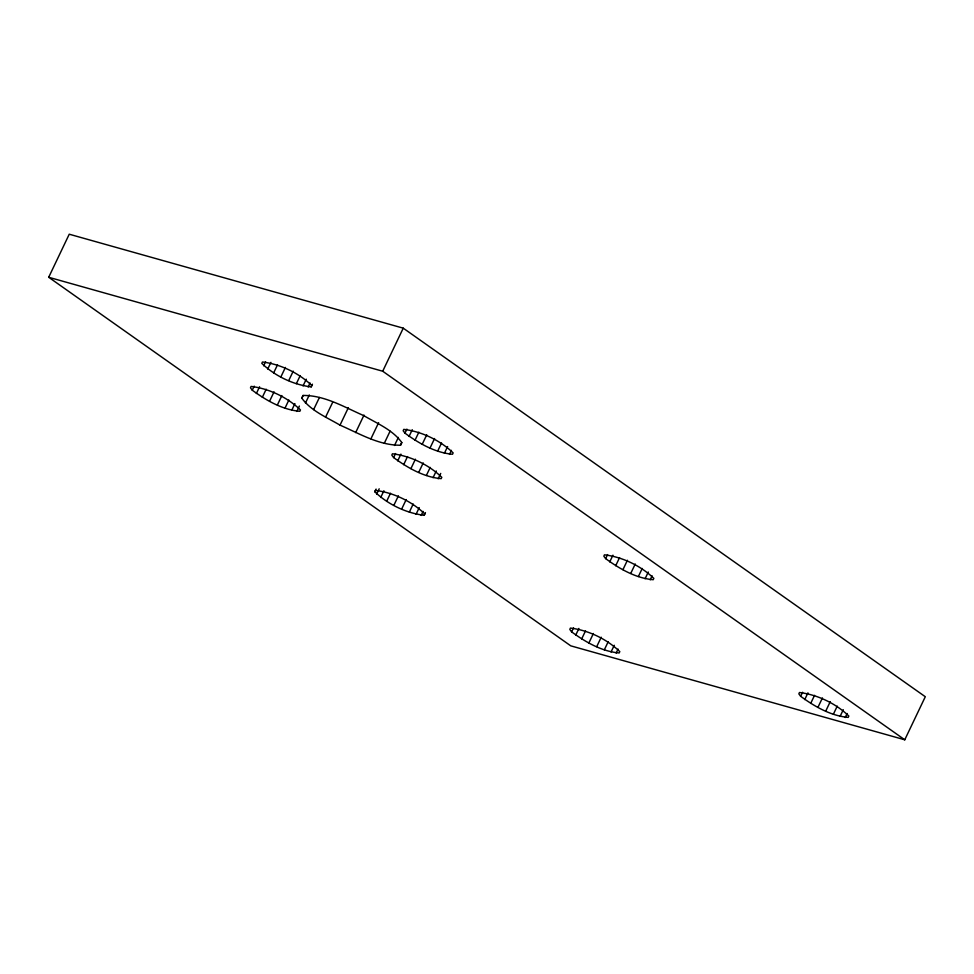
<?xml version="1.0" encoding="UTF-8"?>
<svg xmlns="http://www.w3.org/2000/svg" width="974" height="974" viewBox="0 0 974 974"><rect width="100%" height="100%" fill="white"/><g stroke="black" fill="none" stroke-linecap="round" stroke-linejoin="round"><path stroke-width="1.46" d="M301.818 398.159L303.072 395.456C324.634 395.237 344.309 407.144 363.582 415.533C376.877 423.398 392.485 429.644 401.787 442.513L400.533 445.215C378.971 445.435 359.296 433.527 340.023 425.139C326.728 417.286 311.12 411.028 301.818 398.159L303.097 395.468M311.169 386.885L311.79 385.534C298.823 372.957 280.378 364.13 262.432 362.011L261.811 363.363C274.778 375.927 293.223 384.754 311.169 386.885L312.447 384.194M374.795 491.76L375.428 490.421C393.362 492.54 411.819 501.367 424.786 513.943L424.153 515.295C406.219 513.164 387.762 504.337 374.795 491.76L376.086 489.07M48.7 277.273L69.239 234.21L403.248 328.165L925.3 696.727L904.761 739.79L570.752 645.835L48.7 277.273L382.709 371.228L904.761 739.79M263.625 365.798L265.549 361.756M252.278 390.209L250.464 387.774L251.097 386.422C269.031 388.553 287.488 397.38 300.455 409.944L299.822 411.296C282.472 409.811 266.146 400.375 252.278 390.209L254.214 386.167M267.716 369.073L270.93 362.352M256.369 393.496L259.583 386.763M273.67 372.884L277.517 364.812M262.323 397.307L266.182 389.223M280.914 376.841L285.406 367.429M269.567 401.264L274.059 391.84M288.73 380.566L293.223 371.155M277.383 404.989L281.876 395.566M296.352 383.695L300.211 375.623M285.017 408.118L288.864 400.034M303.048 385.923L306.262 379.19M291.713 410.334L294.915 403.601M308.149 387.019L310.085 382.977M296.814 411.43L299.383 406.048M305.459 403.029L309.306 394.957M313.628 409.604L319.411 397.489M325.547 417.213L332.609 402.408M340.023 425.139L348.375 407.643M382.709 371.228L403.248 328.165M355.656 432.59L364.008 415.094M370.911 438.836L378.618 422.692M384.304 443.28L390.087 431.165M394.507 445.483L398.366 437.399M404.977 433.162L403.151 430.727L403.784 429.376C421.718 431.506 440.175 440.333 453.141 452.898L452.508 454.249C435.159 452.752 418.832 443.328 404.977 433.162L406.901 429.12M393.63 457.573L391.816 455.138L392.437 453.787C410.383 455.917 428.828 464.744 441.794 477.321L441.173 478.66C423.824 477.175 407.497 467.751 393.63 457.573L395.554 453.543M376.621 494.195L379.19 488.814M400.533 445.215L401.824 442.525M409.056 436.449L412.27 429.717M397.721 460.86L400.923 454.127M380.7 497.483L383.914 490.75M415.021 440.248L418.869 432.176M403.674 464.671L407.522 456.587M386.654 501.293L390.513 493.221M422.253 444.217L426.758 434.794M410.918 468.628L415.411 459.204M393.898 505.25L398.39 495.827M430.07 447.943L434.574 438.519M418.735 472.353L423.227 462.93M401.714 508.976L406.207 499.552M437.703 451.059L441.551 442.987M426.356 475.482L430.216 467.41M409.348 512.105L413.195 504.033M444.4 453.287L447.614 446.555M433.053 477.698L436.267 470.978M416.044 514.321L419.246 507.6M449.501 454.383L451.425 450.341M438.154 478.794L440.723 473.413M421.145 515.429L423.069 511.387M424.153 515.295L425.443 512.604M605.658 558.626L603.831 556.191L604.464 554.839C622.398 556.97 640.855 565.797 653.822 578.361L653.189 579.713C635.839 578.227 619.513 568.804 605.658 558.626L607.581 554.596M571.628 631.87L569.802 629.435L570.435 628.084C588.369 630.215 606.826 639.041 619.793 651.618L619.16 652.97C601.81 651.472 585.484 642.049 571.628 631.87L573.552 627.84M609.736 561.913L612.95 555.18M575.707 635.158L578.921 628.425M615.69 565.724L619.549 557.639M581.661 638.968L585.52 630.884M622.934 569.68L627.426 560.257M588.905 642.925L593.397 633.502M630.75 573.406L635.243 563.983M596.721 646.651L601.214 637.227M638.384 576.535L642.231 568.451M604.355 649.78L608.202 641.708M645.08 578.751L648.282 572.018M611.051 651.996L614.253 645.275M650.182 579.847L652.105 575.817M616.152 653.091L618.076 649.061M800.652 696.3L798.838 693.865L799.471 692.514C817.405 694.645 835.85 703.471 848.829 716.036L848.196 717.388C830.846 715.902 814.52 706.467 800.652 696.3L802.588 692.271M804.743 699.588L807.957 692.855M810.697 703.398L814.556 695.314M817.941 707.355L822.433 697.932M825.757 711.081L830.25 701.657M833.391 714.21L837.238 706.126M840.087 716.426L843.289 709.693M845.189 717.521L847.112 713.492"/></g></svg>
